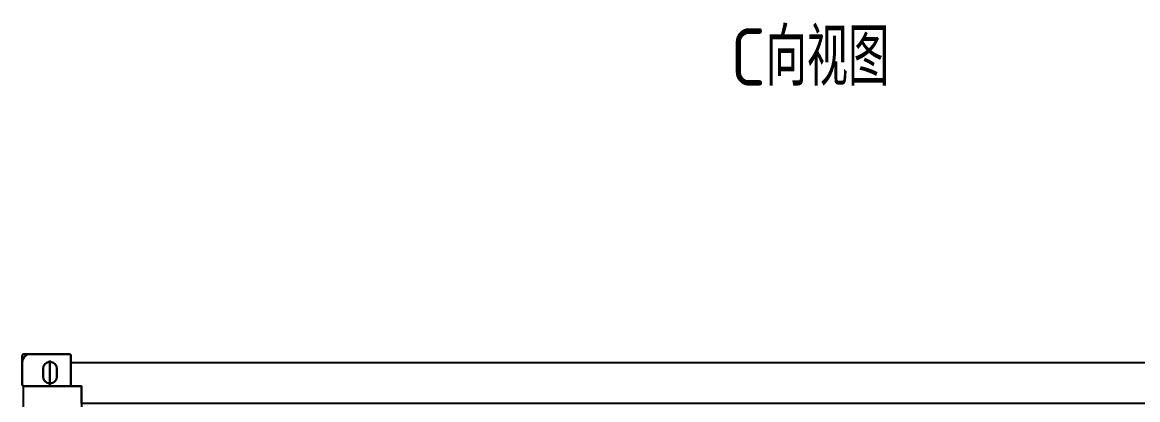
# Model space of a CAD drawing. Header units: millimetres. Extents: x 0 to 87554, y -20854 to 20404.
# Drawn here: x 18761 to 22850, y 11899 to 13283 of the extents above; entities that cross this region are included whole.
import ezdxf

# ---------------------------------------------------------------- set-up
doc = ezdxf.new("R2010")
doc.units = ezdxf.units.MM
doc.layers.get('0').update_dxf_attribs({"lineweight": 15})
doc.layers.add('AM_0', color=7, linetype='Continuous', lineweight=30)
doc.layers.add('THICK', color=7, linetype='Continuous', lineweight=0)
doc.styles.add('GB', font='gbenor.shx', dxfattribs={"bigfont": 'gbcbig.shx'})

msp = doc.modelspace()

# ---------------------------------------------------------------- linework, layer by layer
at = {"layer": 'AM_0'}
msp.add_line((18862.836, 12042.523), (18862.836, 11953.523), dxfattribs=at)
for points in [[(18767.336, 11948.523, -0.41421356), (18761.336, 11954.523), (18761.336, 12060.523, -0.41421356), (18767.336, 12066.523), (18933.336, 12066.523, -0.41421356), (18939.336, 12060.523), (18939.336, 11954.523, -0.41421356), (18933.336, 11948.523)], [(18837.336, 12012.523, -1), (18888.336, 12012.523), (18888.336, 11984.023, -1), (18837.336, 11984.023)]]:
    msp.add_lwpolyline(points, format="xyb", close=True, dxfattribs=at)
msp.add_arc((18791.336, 12036.523), 30, 90, 180, dxfattribs=at)
at = {"layer": 'THICK', "lineweight": -3}
for points in [[(18978.336, 11885.523), (18978.336, 11948.523), (18939.336, 11948.523), (18939.336, 12035.523), (24641.336, 12035.523), (24641.336, 11948.523), (24665.336, 11948.523), (24665.336, 11885.523)], [(18765.336, 11948.523), (18978.336, 11948.523), (18978.336, 9288.523), (18765.336, 9288.523)]]:
    msp.add_lwpolyline(points, close=True, dxfattribs=at)

# ---------------------------------------------------------------- texts
at = {"color": 34, "lineweight": 15, "insert": (21939.708, 13260.972), "char_height": 210, "attachment_point": 3, "style": 'GB'}
msp.add_mtext('C向视图', dxfattribs=at)

doc.saveas('drawing.dxf')
